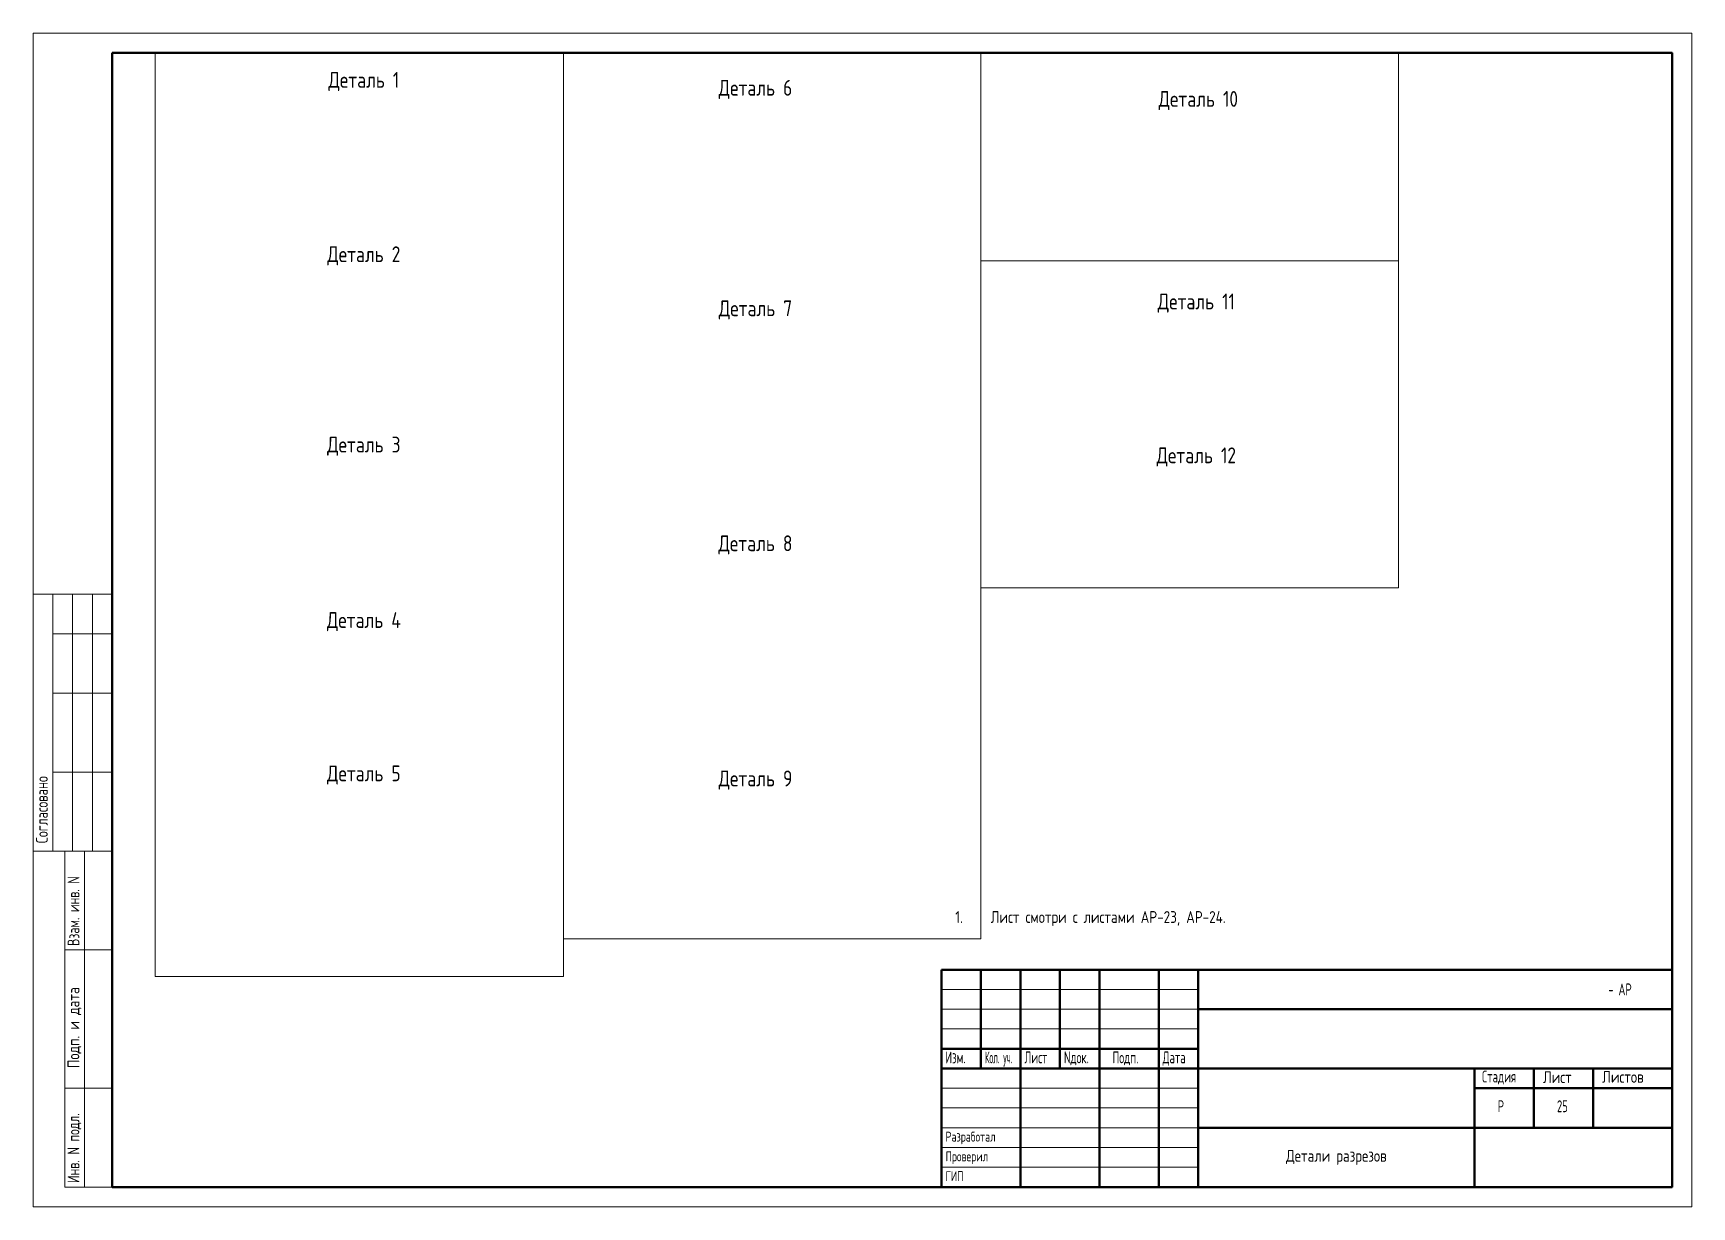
# Paper-space layout 'A25' of a CAD drawing. Header units: millimetres. Extents: x -3 to 417, y -3 to 294.
# The model-space entities are those that its viewports show. They can reach past a viewport. Long polylines and large blocks are cut down to what shows.
import ezdxf
from ezdxf.enums import TextEntityAlignment as Align

# ---------------------------------------------------------------- set-up
doc = ezdxf.new("R2010")
doc.units = ezdxf.units.MM
doc.header["$LTSCALE"] = 100
for name, color, linetype, lineweight in [('0.5', 7, 'Continuous', 50), ('Примітки 0.09', 200, 'Continuous', 9), ('Тонкі 0.18', 142, 'Continuous', 18), ('Штрихування 0.09', 253, 'Continuous', 9)]:
    doc.layers.add(name, color=color, linetype=linetype, lineweight=lineweight)
doc.layers.add('ViewPorts', color=240, linetype='Continuous', plot=False)
doc.styles.add('SPDS', font='SPDS.shx', dxfattribs={"width": 0.9})

# ---------------------------------------------------------------- blocks, each defined once
blk = doc.blocks.new('A$C1BD929A5')
at = {"layer": 'Тонкі 0.18', "color": 0, "extrusion": (1, 0, 0)}
for points, elevation in [([(8500, 0), (15000, 0)], -2000), ([(14000, 0), (15000, 0)], -1500), ([(14000, 0), (15000, 0)], -1000), ([(14000, 0), (15000, 0)], -500), ([(12500, 0), (14000, 0)], -1500), ([(12500, 0), (14000, 0)], -1000), ([(12500, 0), (14000, 0)], -500), ([(10500, 0), (12500, 0)], -1500), ([(10500, 0), (12500, 0)], -1000), ([(10500, 0), (12500, 0)], -500), ([(8500, 0), (10500, 0)], -1500), ([(8500, 0), (10500, 0)], -1000), ([(8500, 0), (10500, 0)], -500), ([(0, 0), (8500, 0)], -1200), ([(0, 0), (8500, 0)], -700)]:
    blk.add_lwpolyline(points, dxfattribs=dict(at, elevation=elevation))
at = {"layer": 'Тонкі 0.18', "color": 0, "extrusion": (0, 1, 0)}
for points, elevation in [([(2000, 0), (0, 0)], 15000), ([(1500, 0), (1000, 0)], 14000), ([(1000, 0), (500, 0)], 14000), ([(500, 0), (0, 0)], 14000), ([(1500, 0), (1000, 0)], 12500), ([(1000, 0), (500, 0)], 12500), ([(500, 0), (0, 0)], 12500), ([(1500, 0), (1000, 0)], 10500), ([(1000, 0), (500, 0)], 10500), ([(500, 0), (0, 0)], 10500), ([(2000, 0), (0, 0)], 8500), ([(1200, 0), (0, 0)], 8500), ([(1200, 0), (0, 0)], 6000), ([(1200, 0), (0, 0)], 2500)]:
    blk.add_lwpolyline(points, dxfattribs=dict(at, elevation=elevation))
at = {"layer": 'Тонкі 0.18', "color": 0, "extrusion": (1, 0, 0)}
blk.add_lwpolyline([(0, 0), (8500, 0)], dxfattribs=at)
at = {"layer": 'Тонкі 0.18', "color": 0, "extrusion": (0, 1, 0)}
blk.add_lwpolyline([(1200, 0), (0, 0)], dxfattribs=at)
at = {"layer": 'Тонкі 0.18', "color": 0, "ltscale": 0.01, "style": 'SPDS'}
for s, width, p in [('Согласовано', 0.95, (-1630, 8700)), ('Взам. инв. N', 0.898187, (-830, 6100)), ('Инв. N подл.', 0.909605, (-830, 100))]:
    blk.add_text(s, height=300, rotation=90, dxfattribs=dict(at, width=width)).set_placement(p)
blk.add_text('Подп. и дата', height=300, rotation=90, dxfattribs=at).set_placement((-830, 3010))
blk = doc.blocks.new('A$C2803562B')
at = {"color": 7, "lineweight": 50, "extrusion": (1, 0, 0)}
for points, elevation in [([(5500, 0), (5000, 0)], -17500), ([(5500, 0), (5000, 0)], -16500), ([(5500, 0), (5000, 0)], -15500), ([(5500, 0), (5000, 0)], -14500), ([(5500, 0), (5000, 0)], -13000), ([(5500, 0), (5000, 0)], -12000), ([(5000, 0), (4500, 0)], -17500), ([(5000, 0), (4500, 0)], -16500), ([(5000, 0), (4500, 0)], -15500), ([(5000, 0), (4500, 0)], -14500), ([(5000, 0), (4500, 0)], -13000), ([(5000, 0), (4500, 0)], -12000), ([(4500, 0), (4000, 0)], -17500), ([(4500, 0), (4000, 0)], -16500), ([(4500, 0), (4000, 0)], -15500), ([(4500, 0), (4000, 0)], -14500), ([(4500, 0), (4000, 0)], -13000), ([(4500, 0), (4000, 0)], -12000), ([(4000, 0), (3500, 0)], -17500), ([(4000, 0), (3500, 0)], -16500), ([(4000, 0), (3500, 0)], -15500), ([(4000, 0), (3500, 0)], -14500), ([(4000, 0), (3500, 0)], -13000), ([(4000, 0), (3500, 0)], -12000), ([(3500, 0), (3000, 0)], -17500), ([(3500, 0), (3000, 0)], -16500), ([(3500, 0), (3000, 0)], -15500), ([(3500, 0), (3000, 0)], -14500), ([(3500, 0), (3000, 0)], -13000), ([(3500, 0), (3000, 0)], -12000), ([(3000, 0), (2500, 0)], -16500), ([(3000, 0), (2500, 0)], -14500), ([(3000, 0), (2500, 0)], -13000), ([(3000, 0), (2500, 0)], -12000), ([(3000, 0), (2500, 0)], -5000), ([(3000, 0), (2500, 0)], -3500), ([(3000, 0), (2500, 0)], -2000), ([(2500, 0), (2000, 0)], -16500), ([(2500, 0), (2000, 0)], -14500), ([(2500, 0), (2000, 0)], -13000), ([(2500, 0), (2000, 0)], -12000), ([(2500, 0), (2000, 0)], -5000), ([(2500, 0), (2000, 0)], -3500), ([(2500, 0), (2000, 0)], -2000), ([(2000, 0), (1500, 0)], -16500), ([(2000, 0), (1500, 0)], -14500), ([(2000, 0), (1500, 0)], -13000), ([(2000, 0), (1500, 0)], -12000), ([(2000, 0), (1500, 0)], -5000), ([(2000, 0), (1500, 0)], -3500), ([(2000, 0), (1500, 0)], -2000), ([(1500, 0), (1000, 0)], -16500), ([(1500, 0), (1000, 0)], -14500), ([(1500, 0), (1000, 0)], -13000), ([(1500, 0), (1000, 0)], -12000), ([(1500, 0), (0, 0)], -5000), ([(1000, 0), (500, 0)], -16500), ([(1000, 0), (500, 0)], -14500), ([(1000, 0), (500, 0)], -13000), ([(1000, 0), (500, 0)], -12000), ([(500, 0), (0, 0)], -16500), ([(500, 0), (0, 0)], -14500), ([(500, 0), (0, 0)], -13000), ([(500, 0), (0, 0)], -12000)]:
    blk.add_lwpolyline(points, dxfattribs=dict(at, elevation=elevation))
at = {"color": 7, "extrusion": (0, 1, 0)}
for points, elevation in [([(18500, 0), (17500, 0)], 5000), ([(17500, 0), (16500, 0)], 5000), ([(16500, 0), (15500, 0)], 5000), ([(15500, 0), (14500, 0)], 5000), ([(14500, 0), (13000, 0)], 5000), ([(13000, 0), (12000, 0)], 5000), ([(18500, 0), (17500, 0)], 4500), ([(17500, 0), (16500, 0)], 4500), ([(16500, 0), (15500, 0)], 4500), ([(15500, 0), (14500, 0)], 4500), ([(14500, 0), (13000, 0)], 4500), ([(13000, 0), (12000, 0)], 4500), ([(18500, 0), (17500, 0)], 4000), ([(17500, 0), (16500, 0)], 4000), ([(16500, 0), (15500, 0)], 4000), ([(15500, 0), (14500, 0)], 4000), ([(14500, 0), (13000, 0)], 4000), ([(13000, 0), (12000, 0)], 4000), ([(18500, 0), (17500, 0)], 2500), ([(17500, 0), (16500, 0)], 2500), ([(16500, 0), (15500, 0)], 2500), ([(15500, 0), (14500, 0)], 2500), ([(14500, 0), (13000, 0)], 2500), ([(13000, 0), (12000, 0)], 2500), ([(18500, 0), (17500, 0)], 2000), ([(17500, 0), (16500, 0)], 2000), ([(16500, 0), (15500, 0)], 2000), ([(15500, 0), (14500, 0)], 2000), ([(14500, 0), (13000, 0)], 2000), ([(13000, 0), (12000, 0)], 2000), ([(18500, 0), (17500, 0)], 1500), ([(17500, 0), (16500, 0)], 1500), ([(16500, 0), (15500, 0)], 1500), ([(15500, 0), (14500, 0)], 1500), ([(14500, 0), (13000, 0)], 1500), ([(13000, 0), (12000, 0)], 1500), ([(18500, 0), (17500, 0)], 1000), ([(17500, 0), (16500, 0)], 1000), ([(16500, 0), (15500, 0)], 1000), ([(15500, 0), (14500, 0)], 1000), ([(14500, 0), (13000, 0)], 1000), ([(13000, 0), (12000, 0)], 1000), ([(18500, 0), (17500, 0)], 500), ([(17500, 0), (16500, 0)], 500), ([(16500, 0), (15500, 0)], 500), ([(15500, 0), (14500, 0)], 500), ([(14500, 0), (13000, 0)], 500), ([(13000, 0), (12000, 0)], 500)]:
    blk.add_lwpolyline(points, dxfattribs=dict(at, elevation=elevation))
at = {"color": 7, "lineweight": 50, "extrusion": (0, 1, 0)}
for points, elevation in [([(12000, 0), (5000, 0)], 4500), ([(5000, 0), (3500, 0)], 4500), ([(3500, 0), (2000, 0)], 4500), ([(2000, 0), (0, 0)], 4500), ([(18500, 0), (17500, 0)], 3500), ([(17500, 0), (16500, 0)], 3500), ([(16500, 0), (15500, 0)], 3500), ([(15500, 0), (14500, 0)], 3500), ([(14500, 0), (13000, 0)], 3500), ([(13000, 0), (12000, 0)], 3500), ([(18500, 0), (17500, 0)], 3000), ([(17500, 0), (16500, 0)], 3000), ([(16500, 0), (15500, 0)], 3000), ([(15500, 0), (14500, 0)], 3000), ([(14500, 0), (13000, 0)], 3000), ([(13000, 0), (12000, 0)], 3000), ([(12000, 0), (5000, 0)], 3000), ([(5000, 0), (3500, 0)], 3000), ([(3500, 0), (2000, 0)], 3000), ([(2000, 0), (0, 0)], 3000), ([(5000, 0), (3500, 0)], 2500), ([(3500, 0), (2000, 0)], 2500), ([(2000, 0), (0, 0)], 2500), ([(12000, 0), (5000, 0)], 1500), ([(5000, 0), (3500, 0)], 1500), ([(3500, 0), (2000, 0)], 1500), ([(2000, 0), (0, 0)], 1500)]:
    blk.add_lwpolyline(points, dxfattribs=dict(at, elevation=elevation))
at = {"extrusion": (0, 1, 0)}
blk.add_lwpolyline([(18500, 0), (0, 0)], dxfattribs=at)
at = {"layer": '0.5', "color": 0, "extrusion": (1, 0, 0), "elevation": -18500}
blk.add_lwpolyline([(5500, 0), (0, 0)], dxfattribs=at)
at = {"layer": '0.5', "color": 0, "extrusion": (0, 1, 0), "elevation": 5500}
blk.add_lwpolyline([(18500, 0), (0, 0)], dxfattribs=at)
at = {"layer": '0.5', "color": 0, "extrusion": (1, 0, 0)}
blk.add_lwpolyline([(5500, 0), (0, 0)], dxfattribs=at)
at = {"layer": '0.5', "color": 0, "extrusion": (0, 1, 0)}
blk.add_lwpolyline([(18500, 0), (0, 0)], dxfattribs=at)
at = {"color": 7, "style": 'SPDS'}
for s, height, width, p in [('- АР', 300, 0.805546, (-1613, 4850)), ('Изм.', 300, 0.8, (-18400, 3130)), ('Кол. уч.', 300, 0.6, (-17400, 3130)), ('Лист', 300, 0.8, (-16400, 3130)), ('Nдок.', 300, 0.8, (-15400, 3130)), ('Подп.', 300, 0.8, (-14169, 3130)), ('Дата', 300, 0.8, (-12900, 3130)), ('Стадия', 300, 0.805546, (-4811, 2646)), ('Р', 300, 0.805546, (-4415, 1895)), ('Разработал', 250, 0.9, (-18396, 1150)), ('Проверил', 250, 0.9, (-18396, 650)), ('ГИП', 250, 0.9, (-18396, 150))]:
    blk.add_text(s, height=height, dxfattribs=dict(at, width=width)).set_placement(p)
for s, p in [('Лист', (-3269, 2630)), ('Листов', (-1769, 2638))]:
    blk.add_text(s, height=300, dxfattribs=at).set_placement(p)

msp = doc.modelspace()

# ---------------------------------------------------------------- texts
at = {"layer": 'Примітки 0.09', "ltscale": 0.5, "style": 'SPDS'}
for s, p in [('Деталь 1', (117992.298, -180489.5)), ('Деталь 2', (117992.298, -182695.192)), ('Деталь 3', (117992.298, -185103.592)), ('Деталь 4', (117992.298, -187323.809)), ('Деталь 5', (117992.298, -189264.002)), ('Деталь 6', (117992.298, -192916.545)), ('Деталь 7', (117992.298, -195706.47)), ('Деталь 11', (124776.736, -195667.079)), ('Деталь 12', (124776.736, -197613.597)), ('Деталь 8', (117992.298, -198679.45)), ('Деталь 9', (117992.298, -201655.011)), ('Деталь 10', (117992.298, -204664.375))]:
    msp.add_text(s, height=200, dxfattribs=at).set_placement(p, align=Align.CENTER)

psp = doc.layouts.new('A25')

# ---------------------------------------------------------------- linework, layer by layer
at = {"layer": '0.5', "ltscale": 0.01}
psp.add_lwpolyline([(16.98, 288.8), (411.98, 288.8), (411.98, 1.83), (16.98, 1.83)], close=True, dxfattribs=at)
at = {"layer": 'Штрихування 0.09', "ltscale": 0.01}
psp.add_lwpolyline([(-3.02, 293.8), (416.98, 293.8), (416.98, -3.17), (-3.02, -3.17)], close=True, dxfattribs=at)

# ---------------------------------------------------------------- block references
at = {"xscale": 0.009999999999990905, "yscale": 0.009999999999990905, "zscale": 0.009999999999990905}
psp.add_blockref('A$C1BD929A5', (16.98, 1.83), dxfattribs=at)
at = {"layer": 'Тонкі 0.18', "xscale": 0.009999999999990905, "yscale": 0.009999999999990905, "zscale": 0.009999999999990905}
psp.add_blockref('A$C2803562B', (411.98, 1.83), dxfattribs=at)

# ---------------------------------------------------------------- texts
at = {"layer": 'Примітки 0.09', "style": 'SPDS', "width": 0.805546}
psp.add_text('25', height=3, dxfattribs=at).set_placement((382.84, 20.77))
at = {"layer": 'Примітки 0.09', "color": 7, "char_height": 3, "style": 'SPDS'}
for s, insert, width, attachment_point in [('\\pi-6,l6,t9,12;{\\Fcs_gost2304|c204;\\W1;\\C256;1.^IЛист смотри с листами \\C3;АР-\\Fcs_gost2304|c0;23\\Fcs_gost2304|c204;, АР-2\\Fcs_gost2304|c0;4\\Fcs_gost2304|c204;\\C256;.}', (230.46, 71.65), 171.5973, 1), ('{\\W1;\\C256;Детали разрезов}', (326.98, 9.33), 70, 5)]:
    psp.add_mtext(s, dxfattribs=dict(at, insert=insert, width=width, attachment_point=attachment_point))

# ---------------------------------------------------------------- viewports
at = {"layer": 'ViewPorts', "ltscale": 0.01}
psp.add_viewport(center=(79.56, 171.97), size=(103.39, 233.664), view_center_point=(117934.704, -185890.344), view_height=11683.2056, dxfattribs=at)
for center, size, view_center_point, view_height, status in [((184.12, 176.72), (105.73, 224.165), (118204.337, -197979.758), 11208.2504, 3), ((289.85, 262.51), (105.73, 52.5743), (117884.006, -205297.224), 2628.71754, 4), ((289.85, 194.85), (105.73, 82.7513), (124694.116, -197120.071), 4137.56667, 5)]:
    psp.add_viewport(center=center, size=size, view_center_point=view_center_point, view_height=view_height, status=status, dxfattribs=at)

doc.saveas('drawing.dxf')
